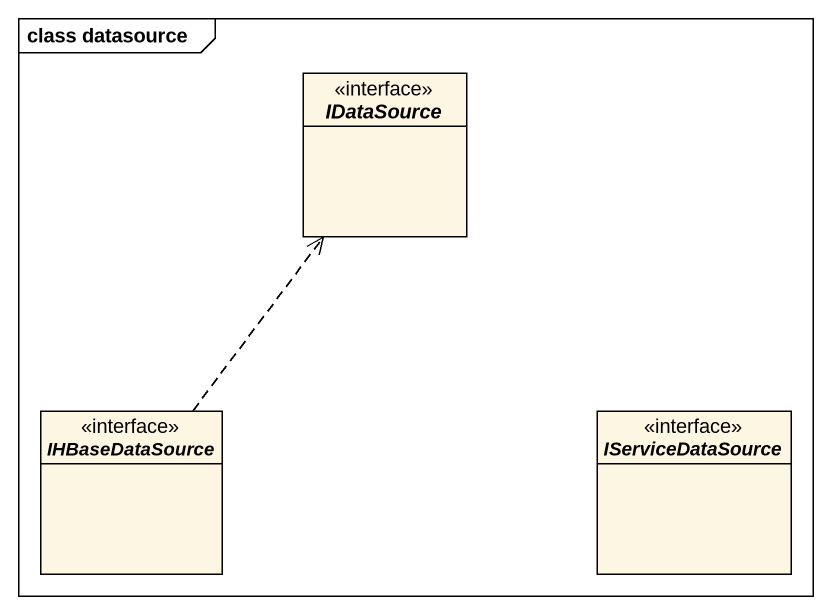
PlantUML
@startuml
mainframe class datasource
hide circle
hide empty members
interface IDataSource <<interface>>
interface IHBaseDataSource <<interface>>
interface IServiceDataSource <<interface>>
IHBaseDataSource .up.> IDataSource
@enduml
